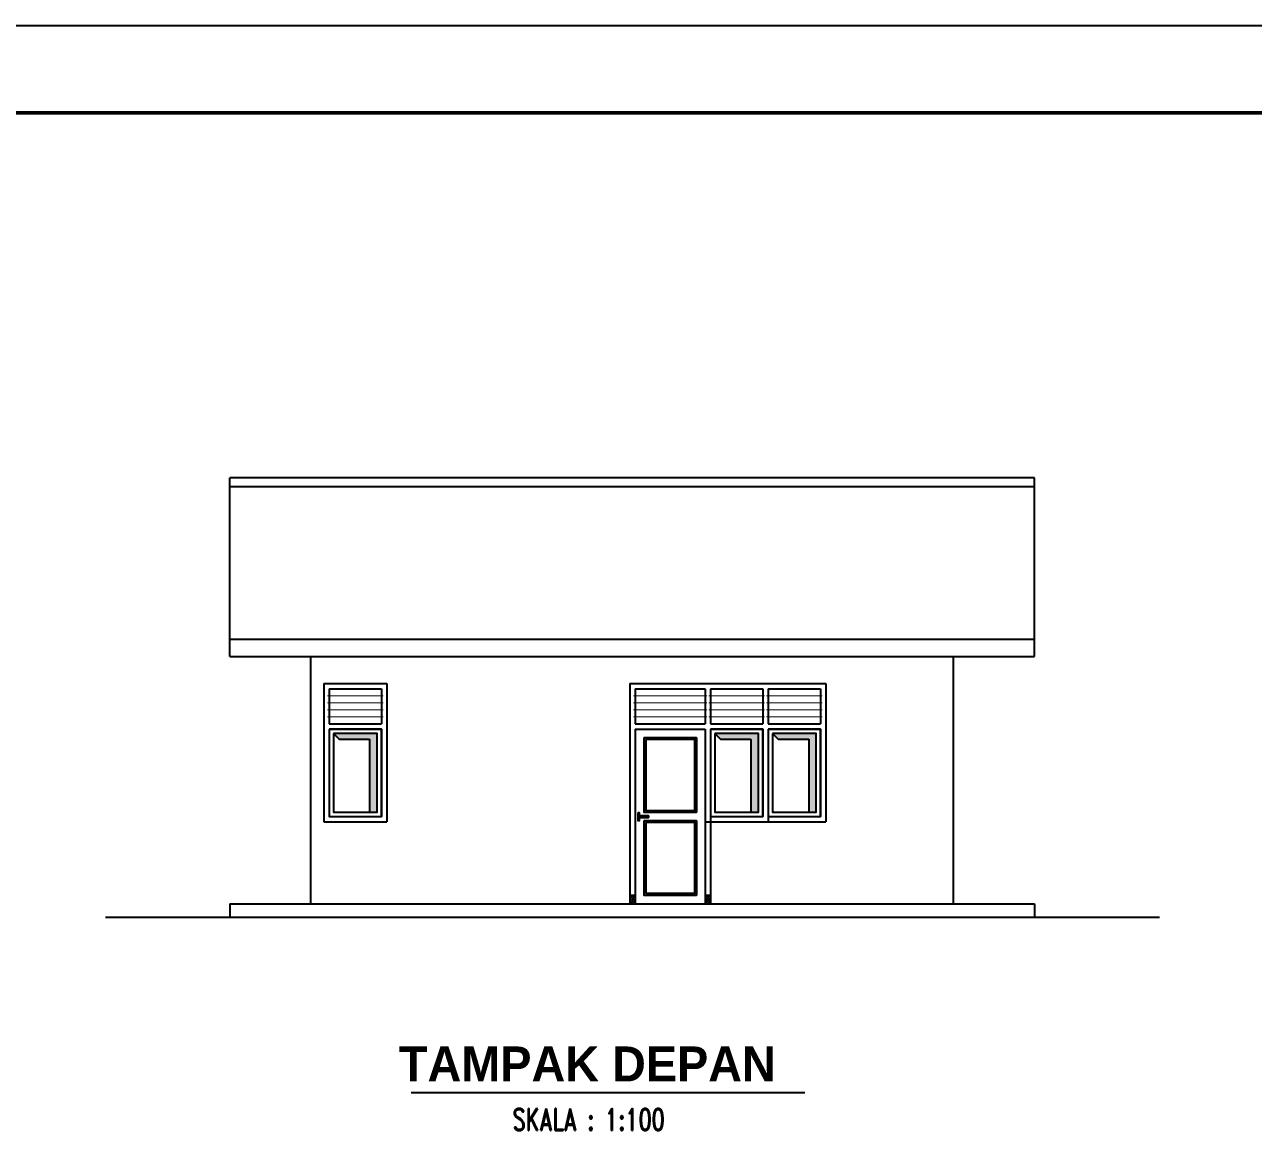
# Model space of a CAD drawing. Header units: metres. Extents: x -50 to 791, y -10 to 584.
# Drawn here: x 90.1 to 230.6, y 457.6 to 584.1 of the extents above; entities that cross this region are included whole.
import ezdxf

# ---------------------------------------------------------------- set-up
doc = ezdxf.new("R2010")
doc.units = ezdxf.units.M
doc.layers.get('0').update_dxf_attribs({"linetype": 'CONTINUOUS'})
for name, color, linetype in [('ARSIR', 30, 'CONTINUOUS'), ('ATAP', 14, 'CONTINUOUS'), ('KOP', 7, 'CONTINUOUS'), ('PAS', 4, 'CONTINUOUS'), ('TEXT', 5, 'CONTINUOUS')]:
    doc.layers.add(name, color=color, linetype=linetype)
doc.styles.add('BOLD', font='BOLD.SHX', dxfattribs={"height": 50})
doc.styles.add('ROMAND', font='ROMAND.shx', dxfattribs={"width": 0.7})

# ---------------------------------------------------------------- blocks, each defined once
blk = doc.blocks.new('*X5')
at = {"color": 0}
for p, q in [((215.89, 340.34), (216.28, 340.73)), ((215.89, 340.69), (215.93, 340.73)), ((215.89, 339.99), (216.49, 340.59)), ((215.89, 340.52), (215.89, 340.52)), ((215.89, 340.16), (215.93, 340.21)), ((215.93, 340.56), (216.02, 340.65)), ((215.98, 340.25), (216.07, 340.34)), ((215.99, 339.73), (216.49, 340.23)), ((216.07, 340.69), (216.1, 340.73)), ((216.11, 340.38), (216.2, 340.47)), ((216.15, 340.07), (216.24, 340.16)), ((216.24, 340.52), (216.33, 340.6)), ((216.29, 340.21), (216.37, 340.3)), ((216.37, 340.65), (216.46, 340.73)), ((216.42, 340.34), (216.49, 340.41)), ((216.46, 340.03), (216.49, 340.05)), ((224.49, 340.45), (224.76, 340.73)), ((224.49, 340.1), (225.09, 340.7)), ((224.49, 340.63), (224.51, 340.65)), ((224.49, 339.75), (225.09, 340.35)), ((224.49, 340.28), (224.55, 340.34)), ((224.55, 340.69), (224.59, 340.73)), ((224.59, 340.38), (224.68, 340.47)), ((224.64, 340.07), (224.73, 340.16)), ((224.73, 340.52), (224.82, 340.6)), ((224.77, 340.21), (224.86, 340.3)), ((224.86, 340.65), (224.94, 340.73)), ((224.9, 340.34), (224.99, 340.43)), ((224.95, 340.03), (225.04, 340.12)), ((225.04, 340.47), (225.09, 340.52)), ((225.08, 340.16), (225.09, 340.17)), ((215.89, 339.81), (215.98, 339.9)), ((216.02, 339.94), (216.11, 340.03)), ((216.2, 339.76), (216.29, 339.85)), ((216.33, 339.9), (216.42, 339.99)), ((216.34, 339.73), (216.49, 339.88)), ((224.51, 339.94), (224.59, 340.03)), ((224.68, 339.76), (224.77, 339.85)), ((224.82, 339.73), (225.09, 339.99)), ((224.82, 339.9), (224.9, 339.99)), ((225, 339.73), (225.08, 339.81))]:
    blk.add_line(p, q, dxfattribs=at)

msp = doc.modelspace()

# ---------------------------------------------------------------- linework, layer by layer
for p, q in [((125.40676, 503.02937), (126.05739, 502.37986)), ((126.05739, 502.37986), (129.54272, 502.37986)), ((129.54272, 502.37986), (129.54272, 494.02937)), ((169.00676, 503.02937), (169.65739, 502.37986)), ((169.65739, 502.37986), (173.14272, 502.37986)), ((173.14272, 502.37986), (173.14272, 494.02937)), ((175.60676, 503.02937), (176.25739, 502.37986)), ((176.25739, 502.37986), (179.74272, 502.37986)), ((179.74272, 502.37986), (179.74272, 494.02937))]:
    msp.add_line(p, q)
at = {"color": 7}
for points in [[(790.67, 584.00049, 0.2, 0.2, 0), (-50.33, 584.00049, 0.2, 0.2, 0)], [(780.67, 574.00049, 0.4, 0.4, 0), (-0.33, 574.00049, 0.4, 0.4, 0)]]:
    msp.add_lwpolyline(points, format="xyseb", dxfattribs=at)
for points in [[(125.40676, 503.02937), (126.05739, 502.37986), (130.40676, 503.02937), (129.54272, 502.37986)], [(129.54272, 494.02937), (129.54272, 502.37986), (130.40676, 494.02937), (130.40676, 503.02937)], [(169.00676, 503.02937), (169.65739, 502.37986), (174.00676, 503.02937), (173.14272, 502.37986)], [(173.14272, 494.02937), (173.14272, 502.37986), (174.00676, 494.02937), (174.00676, 503.02937)], [(175.60676, 503.02937), (176.25739, 502.37986), (180.60676, 503.02937), (179.74272, 502.37986)], [(179.74272, 494.02937), (179.74272, 502.37986), (180.60676, 494.02937), (180.60676, 503.02937)]]:
    msp.add_solid(points)
at = {"layer": 'ATAP'}
for p, q in [((205.55676, 532.24428), (113.55676, 532.24428)), ((113.55676, 511.82937), (113.55676, 532.24428)), ((205.55676, 531.24428), (113.55676, 531.24428)), ((205.55676, 511.82937), (205.55676, 532.24428)), ((113.55676, 513.82937), (205.55676, 513.82937)), ((113.55676, 511.82937), (205.55676, 511.82937)), ((124.30676, 508.72937), (131.50676, 508.72937)), ((124.30676, 508.72937), (124.30676, 492.92937)), ((131.50676, 508.72937), (131.50676, 492.92937)), ((159.30676, 508.72937), (168.50676, 508.72937)), ((159.30676, 508.72937), (159.30676, 483.52937)), ((167.90676, 508.72937), (175.10676, 508.72937)), ((174.50676, 508.72937), (181.70676, 508.72937)), ((181.70676, 508.72937), (181.70676, 492.92937)), ((124.90676, 508.12937), (130.90676, 508.12937)), ((124.90676, 508.12937), (124.90676, 504.12937)), ((130.90676, 508.12937), (130.90676, 504.12937)), ((159.90676, 508.12937), (167.90676, 508.12937)), ((159.90676, 508.12937), (159.90676, 504.12937)), ((167.90676, 508.12937), (167.90676, 504.12937)), ((168.50676, 508.12937), (168.50676, 504.12937)), ((168.50676, 508.12937), (168.50676, 504.12937)), ((168.50676, 508.12937), (174.50676, 508.12937)), ((174.50676, 508.12937), (174.50676, 504.12937)), ((175.10676, 508.12937), (175.10676, 504.12937)), ((175.10676, 508.12937), (175.10676, 504.12937)), ((175.10676, 508.12937), (181.10676, 508.12937)), ((181.10676, 508.12937), (181.10676, 504.12937)), ((124.90676, 504.12937), (130.90676, 504.12937)), ((124.90676, 503.52937), (124.90676, 493.52937)), ((124.90676, 503.52937), (130.90676, 503.52937)), ((130.90676, 503.52937), (130.90676, 493.52937)), ((159.90676, 504.12937), (167.90676, 504.12937)), ((159.90676, 503.52937), (159.90676, 483.52937)), ((159.90676, 503.52937), (167.90676, 503.52937)), ((167.90676, 503.52937), (167.90676, 483.52937)), ((168.50676, 504.12937), (174.50676, 504.12937)), ((168.50676, 503.52937), (174.50676, 503.52937)), ((168.50676, 503.52937), (168.50676, 483.52937)), ((174.50676, 503.52937), (174.50676, 493.52937)), ((175.10676, 504.12937), (181.10676, 504.12937)), ((175.10676, 503.52937), (181.10676, 503.52937)), ((175.10676, 503.52937), (175.10676, 492.92937)), ((181.10676, 503.52937), (181.10676, 493.52937)), ((160.90676, 502.52937), (160.90676, 494.02937)), ((160.90676, 502.52937), (166.90676, 502.52937)), ((166.90676, 502.52937), (166.90676, 494.02937)), ((124.90676, 493.52937), (130.90676, 493.52937)), ((160.90676, 494.02937), (166.90676, 494.02937)), ((168.50676, 493.52937), (174.50676, 493.52937)), ((175.10676, 493.52937), (181.10676, 493.52937)), ((124.30676, 492.92937), (131.50676, 492.92937)), ((160.90676, 493.02937), (166.90676, 493.02937)), ((160.90676, 493.02937), (160.90676, 484.53147)), ((166.90676, 493.02937), (166.90676, 484.54399)), ((167.90676, 492.92937), (175.10676, 492.92937)), ((174.50676, 492.92937), (181.70676, 492.92937)), ((159.30676, 484.52937), (159.90676, 484.52937)), ((159.30676, 483.52937), (159.90676, 483.52937)), ((159.90676, 483.52937), (167.90676, 483.54608)), ((160.90676, 484.53147), (166.90676, 484.54399)), ((167.90676, 484.52937), (168.50676, 484.52937)), ((167.90676, 483.52937), (168.50676, 483.52937))]:
    msp.add_line(p, q, dxfattribs=at)
at = {"layer": 'ATAP', "const_width": 0.1}
for points in [[(124.70676, 507.32937), (131.10676, 507.32937)], [(159.70676, 507.32937), (168.10676, 507.32937)], [(168.30676, 507.32937), (174.70676, 507.32937)], [(174.90676, 507.32937), (181.30676, 507.32937)], [(124.70676, 506.52937), (131.10676, 506.52937)], [(159.70676, 506.52937), (168.10676, 506.52937)], [(168.30676, 506.52937), (174.70676, 506.52937)], [(174.90676, 506.52937), (181.30676, 506.52937)], [(124.70676, 505.72937), (131.10676, 505.72937)], [(124.70676, 504.92937), (131.10676, 504.92937)], [(159.70676, 505.72937), (168.10676, 505.72937)], [(159.70676, 504.92937), (168.10676, 504.92937)], [(168.30676, 505.72937), (174.70676, 505.72937)], [(168.30676, 504.92937), (174.70676, 504.92937)], [(174.90676, 505.72937), (181.30676, 505.72937)], [(174.90676, 504.92937), (181.30676, 504.92937)]]:
    msp.add_lwpolyline(points, dxfattribs=at)
at = {"layer": 'ATAP'}
for points in [[(124.90676, 503.52937), (124.90676, 493.52937), (130.90676, 493.52937), (130.90676, 503.52937)], [(168.50676, 503.52937), (168.50676, 493.52937), (174.50676, 493.52937), (174.50676, 503.52937)], [(175.10676, 503.52937), (175.10676, 493.52937), (181.10676, 493.52937), (181.10676, 503.52937)], [(125.40676, 503.02937), (125.40676, 494.02937), (130.40676, 494.02937), (130.40676, 503.02937)], [(160.90676, 502.52937), (160.90676, 494.02937), (166.90676, 494.02937), (166.90676, 502.52937)], [(161.10676, 502.32937), (161.10676, 494.22937), (166.70676, 494.22937), (166.70676, 502.32937)], [(169.00676, 503.02937), (169.00676, 494.02937), (174.00676, 494.02937), (174.00676, 503.02937)], [(169.00676, 503.02937), (169.00676, 494.02937), (174.00676, 494.02937), (174.00676, 503.02937)], [(175.60676, 503.02937), (175.60676, 494.02937), (180.60676, 494.02937), (180.60676, 503.02937)], [(175.60676, 503.02937), (175.60676, 494.02937), (180.60676, 494.02937), (180.60676, 503.02937)], [(160.22171, 493.94879), (160.22171, 493.05875), (160.41696, 493.05875), (160.41696, 493.94879)], [(160.90676, 493.02937), (160.90676, 484.54399), (166.90676, 484.54399), (166.90676, 493.02937)], [(161.10676, 492.82937), (161.10676, 484.74399), (166.70676, 484.74399), (166.70676, 492.82937)]]:
    msp.add_lwpolyline(points, close=True, dxfattribs=at)
msp.add_circle((160.32924, 493.50587, -0.13226), 0.09763, dxfattribs=at)
at = {"layer": 'ATAP', "extrusion": (-1, 0, 0)}
for centre in [(-493.50587, -0.02258, -160.5286), (-493.50587, -0.02258, -161.42422)]:
    msp.add_circle(centre, 0.09763, dxfattribs=at)
at = {"layer": 'KOP', "color": 18}
msp.add_line((-50.33, 584.00049), (790.67, 584.00049), dxfattribs=at)
at = {"layer": 'KOP', "color": 7}
msp.add_lwpolyline([(-0.33, 574.00049, 0.3, 0.3, 0), (780.67, 574.00049, 0.3, 0.3, 0)], format="xyseb", dxfattribs=at)
at = {"layer": 'PAS'}
for p, q in [((122.80676, 483.52937), (122.80676, 511.82937)), ((196.30676, 483.52937), (196.30676, 511.82937)), ((113.55676, 483.52937), (205.55676, 483.52937)), ((113.55676, 483.52937), (113.55676, 482.02937)), ((205.55676, 483.52937), (205.55676, 482.02937)), ((99.34187, 482.02937), (219.87107, 482.02937))]:
    msp.add_line(p, q, dxfattribs=at)
at = {"layer": 'TEXT'}
msp.add_line((134.299, 461.9638), (179.29501, 461.9638), dxfattribs=at)

# ---------------------------------------------------------------- block references
at = {"layer": 'ARSIR'}
msp.add_blockref('*X5', (-56.58105, 143.79986), dxfattribs=at)

# ---------------------------------------------------------------- texts
at = {"layer": 'TEXT', "style": 'BOLD'}
msp.add_text('TAMPAK DEPAN', height=4, dxfattribs=at).set_placement((132.89349, 463.23062))
at = {"layer": 'TEXT', "style": 'ROMAND', "width": 0.7}
msp.add_text('SKALA : 1:100', height=2.5, dxfattribs=at).set_placement((145.88747, 457.62666))

# ---------------------------------------------------------------- meshes
at = {"layer": 'ARSIR'}
mesh = msp.add_polymesh((11, 10), dxfattribs=dict(at, n_close=True))
for k, corner in enumerate([(160.23161, 493.50587, -0.13226), (160.25026, 493.44848, -0.13226), (160.29907, 493.41302, -0.13226), (160.35941, 493.41302, -0.13226), (160.40822, 493.44848, -0.13226), (160.42687, 493.50587, -0.13226), (160.40822, 493.56325, -0.13226), (160.35941, 493.59872, -0.13226), (160.29907, 493.59872, -0.13226), (160.25026, 493.56325, -0.13226), (160.23538, 493.50587, -0.08446), (160.25379, 493.44848, -0.08737), (160.302, 493.41302, -0.09501), (160.3616, 493.41302, -0.10445), (160.40981, 493.44848, -0.11208), (160.42823, 493.50587, -0.115), (160.40981, 493.56325, -0.11208), (160.3616, 493.59872, -0.10445), (160.302, 493.59872, -0.09501), (160.25379, 493.56325, -0.08737), (160.24657, 493.50587, -0.03782), (160.2643, 493.44848, -0.04359), (160.31073, 493.41302, -0.05867), (160.36811, 493.41302, -0.07732), (160.41454, 493.44848, -0.0924), (160.43227, 493.50587, -0.09816), (160.41454, 493.56325, -0.0924), (160.36811, 493.59872, -0.07732), (160.31073, 493.59872, -0.05867), (160.2643, 493.56325, -0.04359), (160.26492, 493.50587, 0.00648), (160.28154, 493.44848, -0.00198), (160.32503, 493.41302, -0.02414), (160.37879, 493.41302, -0.05154), (160.42228, 493.44848, -0.0737), (160.4389, 493.50587, -0.08216), (160.42228, 493.56325, -0.0737), (160.37879, 493.59872, -0.05154), (160.32503, 493.59872, -0.02414), (160.28154, 493.56325, -0.00198), (160.28998, 493.50587, 0.04737), (160.30507, 493.44848, 0.03641), (160.34456, 493.41302, 0.00772), (160.39337, 493.41302, -0.02774), (160.43286, 493.44848, -0.05644), (160.44795, 493.50587, -0.0674), (160.43286, 493.56325, -0.05644), (160.39337, 493.59872, -0.02774), (160.34456, 493.59872, 0.00772), (160.30507, 493.56325, 0.03641), (160.32113, 493.50587, 0.08384), (160.33431, 493.44848, 0.07065), (160.36883, 493.41302, 0.03614), (160.41149, 493.41302, -0.00653), (160.44601, 493.44848, -0.04104), (160.45919, 493.50587, -0.05423), (160.44601, 493.56325, -0.04104), (160.41149, 493.59872, -0.00653), (160.36883, 493.59872, 0.03614), (160.33431, 493.56325, 0.07065), (160.35759, 493.50587, 0.11498), (160.36855, 493.44848, 0.0999), (160.39724, 493.41302, 0.06041), (160.43271, 493.41302, 0.01159), (160.4614, 493.44848, -0.0279), (160.47236, 493.50587, -0.04298), (160.4614, 493.56325, -0.0279), (160.43271, 493.59872, 0.01159), (160.39724, 493.59872, 0.06041), (160.36855, 493.56325, 0.0999), (160.39848, 493.50587, 0.14004), (160.40695, 493.44848, 0.12343), (160.42911, 493.41302, 0.07993), (160.4565, 493.41302, 0.02617), (160.47866, 493.44848, -0.01732), (160.48713, 493.50587, -0.03393), (160.47866, 493.56325, -0.01732), (160.4565, 493.59872, 0.02617), (160.42911, 493.59872, 0.07993), (160.40695, 493.56325, 0.12343), (160.44279, 493.50587, 0.15839), (160.44855, 493.44848, 0.14066), (160.46364, 493.41302, 0.09424), (160.48228, 493.41302, 0.03685), (160.49736, 493.44848, -0.00957), (160.50313, 493.50587, -0.02731), (160.49736, 493.56325, -0.00957), (160.48228, 493.59872, 0.03685), (160.46364, 493.59872, 0.09424), (160.44855, 493.56325, 0.14066), (160.48942, 493.50587, 0.16959), (160.49234, 493.44848, 0.15117), (160.49997, 493.41302, 0.10296), (160.50941, 493.41302, 0.04337), (160.51705, 493.44848, -0.00485), (160.51997, 493.50587, -0.02326), (160.51705, 493.56325, -0.00485), (160.50941, 493.59872, 0.04337), (160.49997, 493.59872, 0.10296), (160.49234, 493.56325, 0.15117), (160.53723, 493.50587, 0.17335), (160.53723, 493.44848, 0.15471), (160.53723, 493.41302, 0.10589), (160.53723, 493.41302, 0.04556), (160.53723, 493.44848, -0.00326), (160.53723, 493.50587, -0.0219), (160.53723, 493.56325, -0.00326), (160.53723, 493.59872, 0.04556), (160.53723, 493.59872, 0.10589), (160.53723, 493.56325, 0.15471)]):
    mesh.set_mesh_vertex(divmod(k, 10), corner)
mesh = msp.add_polymesh((2, 10), dxfattribs=dict(at, n_close=True))
for k, corner in enumerate([(160.5286, 493.40824, -0.02258), (160.5286, 493.42688, 0.0348), (160.5286, 493.4757, 0.07027), (160.5286, 493.53604, 0.07027), (160.5286, 493.58485, 0.0348), (160.5286, 493.60349, -0.02258), (160.5286, 493.58485, -0.07997), (160.5286, 493.53604, -0.11543), (160.5286, 493.4757, -0.11543), (160.5286, 493.42688, -0.07997), (161.42422, 493.40824, -0.02258), (161.42422, 493.42688, 0.0348), (161.42422, 493.4757, 0.07027), (161.42422, 493.53604, 0.07027), (161.42422, 493.58485, 0.0348), (161.42422, 493.60349, -0.02258), (161.42422, 493.58485, -0.07997), (161.42422, 493.53604, -0.11543), (161.42422, 493.4757, -0.11543), (161.42422, 493.42688, -0.07997)]):
    mesh.set_mesh_vertex(divmod(k, 10), corner)

doc.saveas('drawing.dxf')
